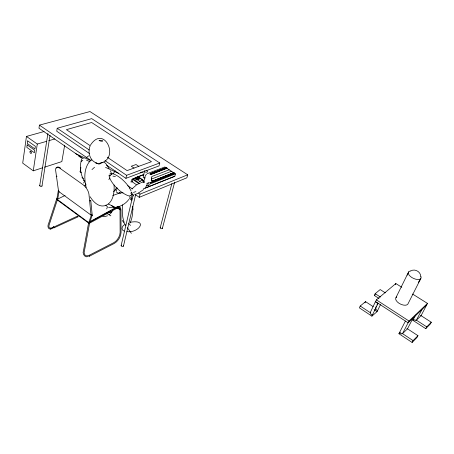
<?xml version="1.0" encoding="UTF-8"?>
<svg xmlns="http://www.w3.org/2000/svg" width="454" height="454" viewBox="0 0 454 454"><rect width="100%" height="100%" fill="white"/><g stroke="black" fill="none" stroke-linecap="round" stroke-linejoin="round"><path stroke-width="0.68" d="M83.945 180.942L83.95 180.255M145.45 170.545A1.941 0.965 13.8 0 0 144.593 170.886L144.576 171.504A1.322 0.658 13.7 0 0 145.411 172.043L146.608 172.185A1.935 0.965 13.7 0 0 147.465 171.845L147.482 171.226A1.322 0.658 13.7 0 0 146.648 170.687L146.256 170.585M77.532 216.331L77.963 216.172L78.065 216.825L53.93 227.863L53.555 227.641M144.48 171.079L143.186 177.293A1.317 0.664 13.7 0 0 144.02 177.832L145.212 177.968M57.062 199.227L56.654 198.914L57.147 199.851L88.434 222.931L88.774 222.749L88.768 223.175M122.557 204.873C122.013 210.741 122.126 216.825 124.175 222.403M132.852 208.806C132.716 213.601 132.256 218.612 130.043 222.942M109.022 175.187L109.488 177.826M88.434 222.931L88.479 222.443L116.848 207.052A5.011 3.099 6.5 0 0 117.654 206.468M144.27 179.909L145.286 175.8L146.523 174.132M44.083 131.524L26.451 136.427L22.7 163.128L33.273 170.829L42.574 167.821M134.594 194.102L139.259 197.314L186.872 177.803L187.701 174.801L89.971 111.559L39.424 125.128L38.965 128.221L82.696 158.35M33.273 170.829L37.285 144.043L26.451 136.427M39.731 185.629L47.914 133.459M41.995 185.981L50.048 135.247M146.092 170.761L159.031 165.897L159.757 162.986L91.725 118.636L57.215 128.255L56.727 131.223L89.557 153.583M151.443 179.279L151.806 177.713M64.672 145.167L61.852 161.59L44.571 167.174M56.767 199.55L58.311 190.765M57.068 199.227L57.703 199.056L58.992 191.684M117.433 208.011L89.54 223.186L88.661 222.568L83.559 250.341C82.004 253.519 84.631 258.054 88.399 256.555M80.12 171.731L80.903 167.571M147.147 184.347L145.865 187.008M106.554 165.165L125.9 178.343L126.581 175.318L159.757 162.986M141.523 182.593L134.827 178.059L132.886 178.797L132.182 181.821L136.643 184.857M90.794 200.623C89.665 201.894 89.727 199.397 90.794 200.623L92.207 215.173L89.631 222.687L88.678 222.591M133.499 178.893L131.524 179.767L130.973 182.133L132.279 181.634M134.702 178.587L134.827 178.059M135.496 177.894L137.619 176.788L135.496 177.894L137.903 179.517L138.436 177.276L137.948 176.947L143.787 174.728M135.581 179.182L136.523 179.517M121.161 245.415L133.028 194.874M135.933 179.114L136.875 178.638L137.948 179.33M143.839 174.427L138.022 176.634L137.494 178.865C138.538 176.998 141.302 179.375 138.986 178.087M138.203 179.012L137.596 179.126M123.448 246.102L135.735 194.227M141.342 175.67L141.421 175.346M143.356 174.904L143.43 174.58M139.259 197.314L140.025 194.142L187.701 174.801M143.158 182.077L143.492 180.703L143.98 181.038L137.948 176.947M143.674 182.315L144.054 180.726L138.022 176.634M153.225 181.208L151.148 182.326L153.225 181.208L151.284 179.915M150.439 174.563L166.976 167.991L166.266 167.526L151.04 173.581M53.441 227.216L77.64 216.059M173.105 173.008L173.757 173.734L173.105 173.008L152.884 180.981M160.205 227.709L171.879 183.541M147.215 173.678L164.853 166.97L175.46 173.888L174.824 176.305L145.042 188.217M162.373 228.356L174.665 182.179M90.04 146.08C87.406 152.323 90.034 161.164 96.991 163.162M91.481 214.827L88.74 222.625M91.237 215.003L91.56 215.423L92.185 215.253M56.671 198.926L48.618 223.572C47.494 225.434 47.602 229.315 50.564 229.071M57.232 200.231L49.509 223.873C48.652 225.825 48.493 228.294 50.473 228.169M106.673 208.959L107.621 206.394M81.714 158.815C79.371 166.051 80.369 174.58 84.308 181.095M407.085 275.238L407.766 273.745M373.126 306.609L365.538 301.638L360.226 306.019L359.375 307.857L371.888 316.137L377.104 311.609L380.526 304.509M120.452 209.073L120.162 209.844M364.971 302.852L365.538 301.638M379.005 298.488L374.346 295.469L375.191 293.676L380.18 289.561L385.321 292.853M370.226 312.619L375.373 301.802L377.949 303.482L371.888 316.137M401.807 287.291L395.837 283.546L376.406 299.878L375.566 301.643L408.089 322.805L426.59 305.133M375.764 307.506L376.366 306.24M376.973 304.98L377.881 303.085M395.281 284.686L395.837 283.546M396.001 297.552L408.634 271.901M420.813 278.512L407.828 304.157A6.793 3.518 26.5 0 1 399.026 303.278A6.793 3.518 26.5 0 1 396.756 296.933M406.897 328.435L417.958 335.676L416.993 337.504L412.101 342.441L398.924 333.73L405.411 321.063M412.561 294.039L427.486 303.414L408.997 321.035L402.511 333.633L407.482 328.821L413.049 318.067M420.495 315.303L431.3 322.232L430.341 324.02L425.756 328.651L412.885 320.325L415.592 315.104M421.936 309.571L416.403 320.189L421.068 315.672L427.486 303.414M412.101 342.441L413.072 340.608L417.958 335.676M425.756 328.651L426.72 326.846L431.3 322.232M420.364 279.409L418.299 282.36M131.785 194.488C131.053 196.185 129.061 196.128 127.574 195.509C119.845 192.11 113.392 185.754 109.658 178.218M90.539 145.002C104.454 123.738 121.008 160.143 98.961 163.406M111.474 212.376L112.598 210.605M120.565 209.6L120.537 209.05M116.241 188.518L113.682 191.787M128.794 199.459C124.396 205.571 115.963 208.829 108.568 207.393M108.818 179.523L109.987 177.968M112.813 174.211L115.344 170.84M90.096 196.724C92.996 201.377 98.138 207.075 104.244 205.849C113.069 203.835 114.624 192.524 114.033 184.96M83.53 183.024L84.711 181.623M131.949 188.938L136.234 185.147M109.238 214.742L110.731 213.238M398.924 333.73L400.428 332.288M412.885 320.325L413.827 319.423M91.975 169.592L94.54 167.254M124.6 224.639C121.984 225.871 120.588 230.093 124.175 231.086M109.726 174.086L110.816 173.394L113.489 173.825M57.005 176.572L56.228 176.657L56.5 176.09M374.346 295.469L375.344 294.646M143.646 189.534L138.691 192.916M81.243 161.437L82.804 160.262M85.993 157.867L88.7 155.83M91.01 215.06L88.944 194.153A8.024 3.53 54.3 0 0 82.866 184.579L60.127 168.428A7.911 3.388 55.1 0 0 55.643 170.363L58.572 191.384L91.01 215.06L91.487 214.719M58.572 191.384L58.929 191.14M53.93 227.863L53.708 227.04L52.613 227.494L53.634 227.023M136.938 184.727L139.509 183.234M91.765 159.91L90.181 160.807C83.695 168.076 84.115 178.66 86.203 187.581M150.308 174.126L151.659 173.354M147.777 183.535L149.519 182.565M120.021 209.527L120.134 232.556C119.958 236.403 117.115 240.904 113.727 242.72L89.018 255.369L88.882 255.772M89.194 256.226L89.489 255.846L89.018 255.369M89.432 222.392L111.196 210.571M112.439 209.896L116.173 207.87M410.717 270.942C414.967 268.314 421.057 271.901 420.779 276.917M89.353 256.243L114.102 243.543C118.012 241.324 120.741 237.011 121.042 232.522L120.951 209.453M107.547 215.781L104.437 216.654L102.82 216.155M57.431 199.561L57.187 199.363L65.104 195.419M84.614 185.72L85.874 185.096M112.723 195.532L119.873 192.984L123.034 192.729M52.88 228.345L50.462 229.083M135.508 194.346L138.022 193.308M143.424 188.768L174.801 176.22M148.878 184.438L175.46 173.888M150.387 182.525L151.012 182.281L150.359 182.656M150.353 182.758L173.825 173.479M150.393 182.877L174.648 173.286L173.916 173.031L173.996 172.565L152.89 180.879M150.359 183.007L174.614 173.417M153.6 180.84L173.927 172.821M153.316 181.044L173.95 172.895M151.29 179.143L171.447 171.266M139.23 181.39L142.488 180.13M151.602 176.6L169.189 169.796M136.597 179.869L140.553 178.354M136.932 179.835L140.195 178.587M150.632 174.586L166.936 168.326M149.911 173.774L166.266 167.526M150.501 173.649L165.375 167.963M153.219 172.843L157.771 171.101M160.376 170.108L163.627 168.86M136.66 179.602L140.519 178.223M149.973 174.501L166.976 167.991M134.151 178.643L136.109 177.9M137.42 177.406L139.378 176.657M134.026 178.961L132.733 179.455L138.873 183.626M125.9 178.343L144.798 171.243M51.03 228.095L51.745 227.868M146.716 183.433L148.64 182.837M133.436 192.388L135.899 191.639M37.285 144.043L46.734 141.29M48.76 140.7L54.838 138.93M99.84 163.338L103.098 162.458M115.713 189.971L114.856 190.078M88.116 255.659C85.04 256.788 83.303 253.514 84.495 250.54L89.608 223.016L89.262 222.687M141.988 182.247L144.145 181.844M58.833 191.242L58.14 190.958M130.321 222.233C148.617 219.112 138.669 233.26 126.933 231.654M57.408 199.709L56.835 199.612M140.15 172.406L142.857 171.975M148.152 185.425L146.353 185.306M50.371 228.18L51.12 228.078M100.709 141.194L102.814 140.956L99.029 140.462L100.152 140.95M89.109 223.289L89.54 223.186L89.228 223.005M118.46 207.665L119.646 208.125M118.477 206.735L119.816 207.047L120.798 208.409M98.7 163.758L100.084 163.775L98.126 163.979M110.413 175.84L109.289 175.789L110.674 175.079L111.4 173.683L111.468 174.784M83.564 158.418L84.035 158.463M131.337 194.607L132.772 194.828M112.95 176.124L115.424 176.532M130.78 193.535L132.75 193.909M109.8 212.29L111.758 212.898M57.38 198.767L57.703 199.056M97.23 163.485L95.828 162.98L97.519 163.712M132.035 192.814L131.036 192.456L131.615 192.922M75.716 153.724L90.692 160.574M105.532 167.367L118.659 173.371M108.461 204.09L118.29 208.772M78.803 156.392L82.339 158.106M86.425 160.086L90.034 161.828M113.869 174.013C120.435 176.941 125.747 182.19 129.736 188.087M81.941 177.582L83.576 178.394M116.332 192.019L119.13 193.671M107.445 213.817L110.872 215.849M91.975 214.873L92.207 215.173M118.993 192.258L120.679 193.291M129.311 198.568L131.961 200.191M111.343 205.548L116.224 208.579M116.706 187.684L117.83 188.404M426.72 326.846L415.824 319.815L415.416 320.592L413.418 319.298M375.191 293.676L380.373 297.018M376.406 299.878L408.997 321.035M375.458 308.135L376.026 308.504L375.651 309.293L377.603 310.576M374.147 309.668L377.104 311.609M413.072 340.608L401.915 333.242L401.506 334.036L399.463 332.686M360.226 306.019L370.793 312.999L370.419 313.788L372.388 315.093M138.748 166.34L136.024 164.53L131.263 166.249L133.998 168.076M151.267 177.684L151.755 178.008M151.205 180.238L153.14 181.538M90.329 145.796L66.397 129.657L91.623 122.501L151.46 161.698L127.092 170.602L107.252 157.215M135.576 177.565L137.568 179.256L136.841 178.768M132.886 178.797L140.15 183.722M57.215 128.255L89.273 150.007M105.01 160.682L126.581 175.318M39.424 125.128L90.896 160.438M127.739 185.714L132.42 188.926M138.271 192.939L140.025 194.142M117.228 206.644L120.089 208.67M117.245 207.79L120.106 209.816L120.134 209.396M57.187 199.363L88.479 222.443M142.897 181.118L144.565 182.389M147.896 184.931L149.553 186.197M106.724 206.241L105.742 205.168M104.227 162.226L105.913 163.735L109.153 168.576M129.271 196.741L131.649 198.966M128.681 223.612L130.508 225.417M85.244 183.461L86.073 184.347M122.245 220.417L125.815 225.468M127.404 227.715L131.365 233.322M129.623 188.183L131.132 191.077M132.903 194.465L133.76 196.111M115.986 188.785L116.661 191.208M110.43 170.761L111.412 173.388M131.036 195.634L132.114 199.232M132.795 206.292L132.869 209.623M81.419 172.475A1.078 0.545 10.9 0 1 80.188 171.953A1.078 0.545 10.9 0 1 80.681 171.34M41.978 185.817A1.146 0.602 8.9 0 1 41.263 186.418A1.146 0.602 8.9 0 1 39.884 186.004A1.146 0.602 8.9 0 1 40.122 185.26M123.318 245.546A1.197 0.698 12.6 0 1 122.989 246.437A1.197 0.698 12.6 0 1 121.405 246.091A1.197 0.698 12.6 0 1 121.462 245.137M162.339 228.022A1.129 0.63 14.7 0 1 161.806 228.691A1.129 0.63 14.7 0 1 160.415 228.277A1.129 0.63 14.7 0 1 160.466 227.46M421.017 276.685A6.952 3.394 25.7 0 1 417.05 279.454A6.952 3.394 25.7 0 1 409.202 275.203A6.952 3.394 25.7 0 1 410.501 270.987M118.102 206.235A5.005 3.099 6.5 0 1 117.228 207.257M56.239 168.162A7.905 3.394 55.1 0 1 60.626 168.099M27.161 144.888L26.809 147.368L34.391 152.771L34.759 150.285L27.161 144.888M27.728 140.905L27.348 143.549L34.958 148.946L35.35 146.29L27.728 140.905M52.539 227.499L53.504 227.068L52.539 227.499M29.998 151.823A1.152 0.698 70.8 0 0 30.997 153.463A1.152 0.698 70.8 0 0 31.241 151.778A1.152 0.698 70.8 0 0 29.998 151.823"/></g></svg>
